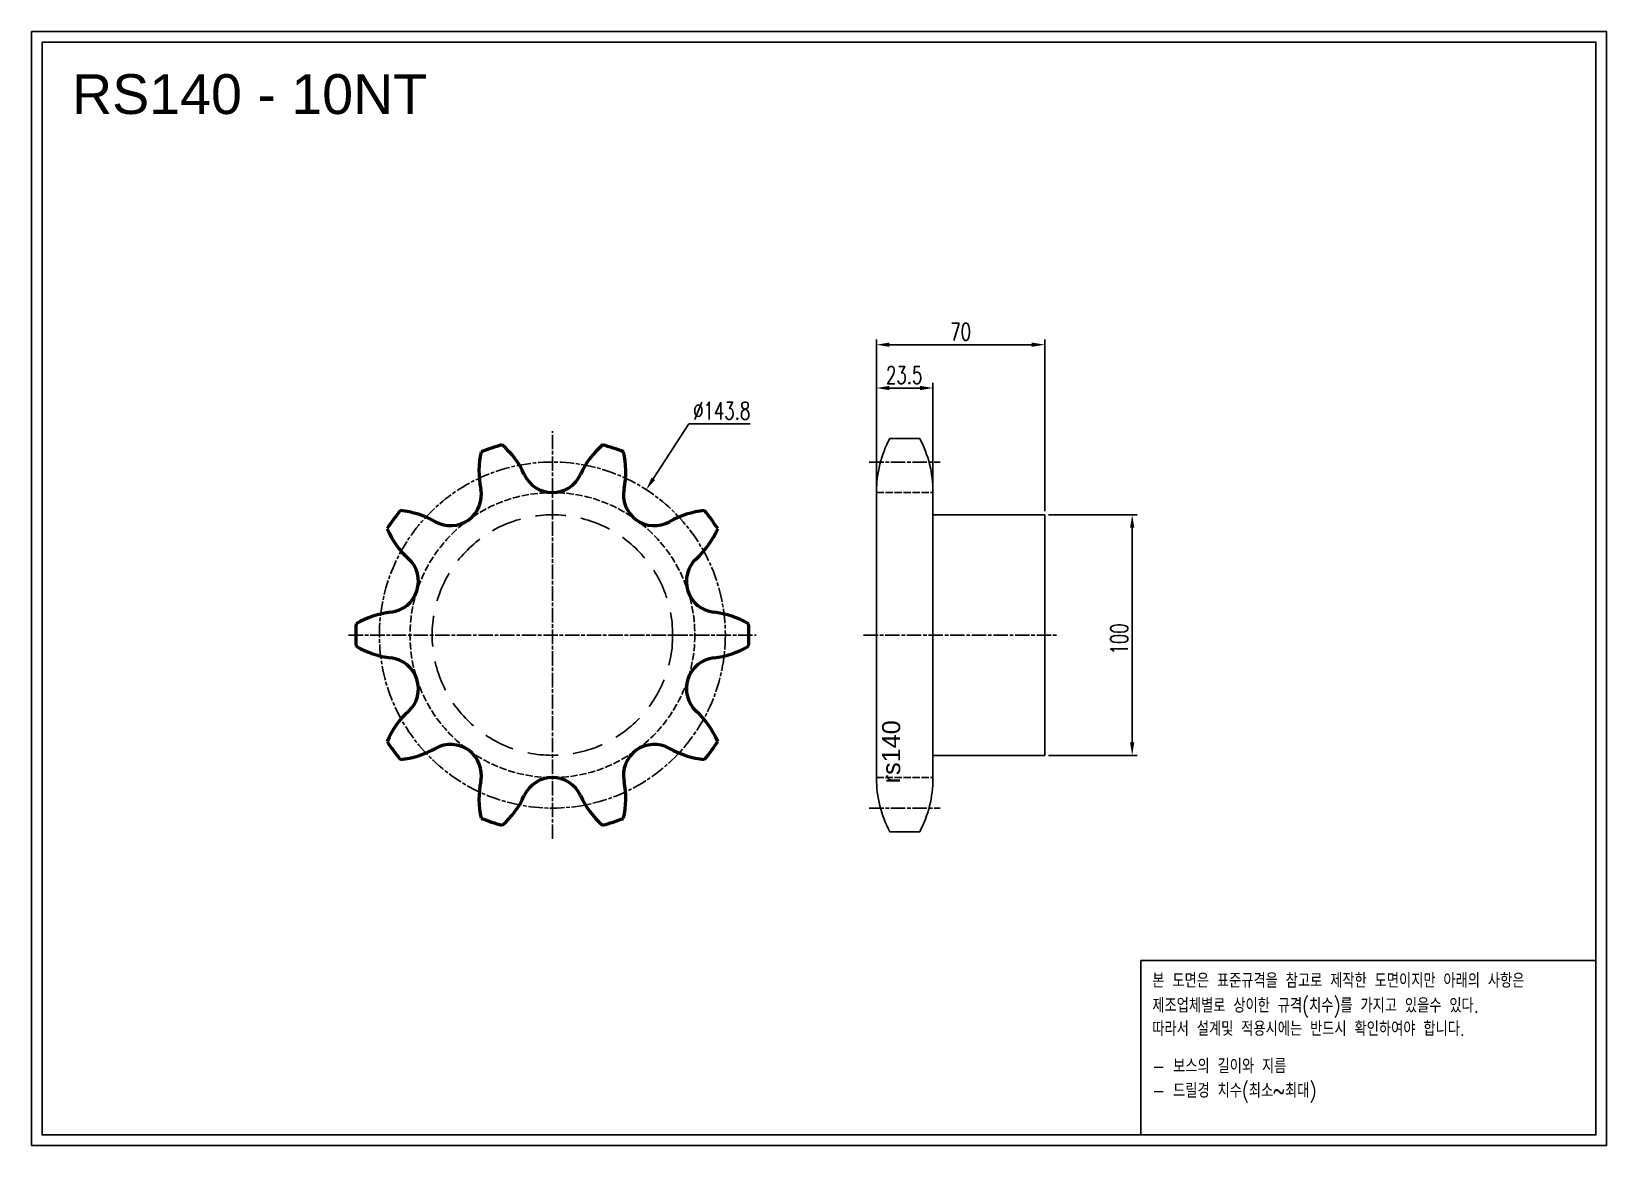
# Model space of a CAD drawing. Header units: millimetres. Extents: x -4233 to -3578, y 39694 to 40157.
import ezdxf

# ---------------------------------------------------------------- set-up
doc = ezdxf.new("R2010")
doc.units = ezdxf.units.MM
for name, pattern in [('AM_ISO02W050', [7.5, 6, -1.5]), ('AM_ISO02W050x2', [3.75, 3, -0.75]), ('AM_ISO08W050', [18, 12, -1.5, 3, -1.5]), ('AM_ISO08W050x2', [9, 6, -0.75, 1.5, -0.75]), ('HIDDEN', [9.525, 6.35, -3.175])]:
    doc.linetypes.add(name, pattern=pattern)
for name, color, linetype, lineweight in [('AM_0N', 7, 'Continuous', 50), ('AM_3N', 6, 'AM_ISO02W050', 25), ('AM_7', 4, 'AM_ISO08W050', 25), ('AM_7N', 4, 'AM_ISO08W050', 25)]:
    doc.layers.add(name, color=color, linetype=linetype, lineweight=lineweight)
doc.layers.add('HL', color=2, linetype='HIDDEN')
doc.layers.add('S-DIM', color=7, linetype='Continuous')
doc.styles.add('HAN', font='ROMANS.shx', dxfattribs={"width": 0.7, "bigfont": 'whgtxt.shx'})
doc.styles.add('HSG', font='SIMPLEX.shx', dxfattribs={"width": 0.7, "bigfont": 'HSG.shx'})
doc.styles.get("Standard").update_dxf_attribs({"font": 'arial.ttf'})
doc.dimstyles.new('APP16', dxfattribs={"dimscale": 3, "dimtxt": 2.4, "dimasz": 1.8, "dimexe": 0.7, "dimexo": 0.5, "dimgap": 0.6, "dimtad": 1, "dimtoh": 1, "dimdec": 1, "dimrnd": 0.01, "dimzin": 9, "dimdsep": 46, "dimtxsty": 'HSG', "dimcen": 0, "dimclrd": 1, "dimclre": 1, "dimclrt": 256, "dimazin": 2, "dimtp": 1, "dimtm": 1, "dimtfac": 0.5, "dimtdec": 1, "dimtofl": 0, "dimtmove": 0, "dimatfit": 3, "dimfxl": 0, "dimtvp": 1, "dimtolj": 2, "dimlwd": -1, "dimlwe": -1, "dimarcsym": 0})

# ---------------------------------------------------------------- blocks, each defined once
blk = doc.blocks.new('*D1')
at = {"layer": 'Defpoints', "color": 0, "transparency": 16777216}
for p in [(-3858.3, 40008.72), (-3881.8, 39965.57), (-3858.3, 39965.26)]:
    blk.add_point(p, dxfattribs=at)
at = {"layer": 'S-DIM', "color": 1, "transparency": 16777216}
for p, q in [((-3881.8, 39967.07), (-3881.8, 40010.82)), ((-3876.4, 40008.72), (-3863.7, 40008.72)), ((-3858.3, 39966.76), (-3858.3, 40010.82))]:
    blk.add_line(p, q, dxfattribs=at)
for points in [[(-3876.4, 40009.62), (-3876.4, 40007.82), (-3881.8, 40008.72)], [(-3863.7, 40009.62), (-3863.7, 40007.82), (-3858.3, 40008.72)]]:
    blk.add_solid(points, dxfattribs=at)
at = {"layer": 'S-DIM', "transparency": 16777216, "insert": (-3870.28, 40014.12), "char_height": 7.2, "attachment_point": 5, "style": 'HSG'}
blk.add_mtext('\\A2;23.5', dxfattribs=at)
blk = doc.blocks.new('*D2')
at = {"layer": 'Defpoints', "color": 0, "transparency": 16777216}
for p in [(-3811.8, 40026.72), (-3881.8, 39965.57), (-3811.8, 39956.03)]:
    blk.add_point(p, dxfattribs=at)
at = {"layer": 'S-DIM', "color": 1, "transparency": 16777216}
for p, q in [((-3881.8, 39967.07), (-3881.8, 40028.82)), ((-3876.4, 40026.72), (-3817.2, 40026.72)), ((-3811.8, 39957.53), (-3811.8, 40028.82))]:
    blk.add_line(p, q, dxfattribs=at)
for points in [[(-3876.4, 40027.62), (-3876.4, 40025.82), (-3881.8, 40026.72)], [(-3817.2, 40027.62), (-3817.2, 40025.82), (-3811.8, 40026.72)]]:
    blk.add_solid(points, dxfattribs=at)
at = {"layer": 'S-DIM', "transparency": 16777216, "insert": (-3846.8, 40032.12), "char_height": 7.2, "attachment_point": 5, "style": 'HSG'}
blk.add_mtext('\\A2;70', dxfattribs=at)
blk = doc.blocks.new('*D3')
at = {"layer": 'Defpoints', "color": 0, "transparency": 16777216}
for p in [(-3811.8, 39956.03), (-3811.8, 39856.03), (-3775.47, 39856.03)]:
    blk.add_point(p, dxfattribs=at)
at = {"layer": 'S-DIM', "color": 1, "transparency": 16777216}
for p, q in [((-3810.3, 39956.03), (-3773.37, 39956.03)), ((-3775.47, 39950.63), (-3775.47, 39861.43)), ((-3810.3, 39856.03), (-3773.37, 39856.03))]:
    blk.add_line(p, q, dxfattribs=at)
for points in [[(-3776.37, 39950.63), (-3774.57, 39950.63), (-3775.47, 39956.03)], [(-3776.37, 39861.43), (-3774.57, 39861.43), (-3775.47, 39856.03)]]:
    blk.add_solid(points, dxfattribs=at)
at = {"layer": 'S-DIM', "transparency": 16777216, "insert": (-3780.87, 39904.4), "char_height": 7.2, "attachment_point": 5, "rotation": 90, "style": 'HSG'}
blk.add_mtext('\\A2;100', dxfattribs=at)
blk = doc.blocks.new('*D4')
at = {"layer": 'Defpoints', "color": 0, "transparency": 16777216}
for p in [(-3977.53, 39966.45), (-4055.57, 39845.62)]:
    blk.add_point(p, dxfattribs=at)
at = {"layer": 'S-DIM', "color": 1, "transparency": 16777216}
for p, q in [((-3959.82, 39993.88), (-3974.6, 39970.99)), ((-3934.26, 39993.88), (-3959.82, 39993.88))]:
    blk.add_line(p, q, dxfattribs=at)
blk.add_solid([(-3975.36, 39971.47), (-3973.85, 39970.5), (-3977.53, 39966.45)], dxfattribs=at)
at = {"layer": 'S-DIM', "transparency": 16777216, "insert": (-3946.14, 39999.28), "char_height": 7.2, "attachment_point": 5, "style": 'HSG'}
blk.add_mtext('\\A2;∅143.8', dxfattribs=at)
blk = doc.blocks.new('notice1')
at = {"color": 4}
blk.add_lwpolyline([(-22142.12, 1735.9), (-22053.8, 1735.9), (-22053.8, 1702.07), (-22142.12, 1702.07)], close=True, dxfattribs=at)
at = {"color": 4, "style": 'HAN', "width": 0.8}
for s, p in [('본 도면은 표준규격을 참고로 제작한 도면이지만 아래의 사항은', (-22139.9, 1730.62)), ('제조업체별로 상이한 규격(치수)를 가지고 있을수 있다.', (-22139.9, 1725.78)), ('따라서 설계및 적용시에는 반드시 확인하여야 합니다.', (-22139.9, 1721.28)), ('- 보스의 길이와 지름', (-22139.9, 1714.03)), ('- 드릴경 치수(최소~최대)', (-22139.9, 1709.27))]:
    blk.add_text(s, height=2.7949, dxfattribs=at).set_placement(p)

msp = doc.modelspace()

# ---------------------------------------------------------------- linework, layer by layer
for p, q in [((-3876.26, 39987.77), (-3863.83, 39987.77)), ((-3881.8, 39965.57), (-3881.8, 39846.5)), ((-3858.3, 39965.57), (-3858.3, 39846.5)), ((-3876.26, 39824.3), (-3863.83, 39824.3))]:
    msp.add_line(p, q)
for points in [[(-4233.14, 40156.91), (-3578.25, 40156.91), (-3578.25, 39693.86), (-4233.14, 39693.86)], [(-4228.73, 40152.5), (-3582.66, 40152.5), (-3582.66, 39698.27), (-4228.73, 39698.27)]]:
    msp.add_lwpolyline(points, close=True)
msp.add_lwpolyline([(-3858.3, 39956.03), (-3811.8, 39956.03), (-3811.8, 39856.03), (-3858.3, 39856.03)])
for centre, start, end in [((-3834.5, 39965.57), 152.00824, 180), ((-3905.6, 39965.57), 0, 27.99176), ((-3834.5, 39846.5), 180, 207.99176), ((-3905.6, 39846.5), 332.00824, 0)]:
    msp.add_arc(centre, 47.3, start, end)
at = {"layer": 'AM_0N'}
for centre, radius, start, end in [((-4010.49, 39974.17), 36.58, 167.29622, 191.5), ((-4016.55, 39906.03), 81.74, 104.75445, 111.24555), ((-4061.51, 39957.6), 36.58, 24.5, 48.70378), ((-3971.6, 39957.6), 36.58, 131.29622, 155.5), ((-4016.55, 39906.03), 81.74, 68.75445, 75.24555), ((-4022.62, 39974.17), 36.58, 348.5, 12.70378), ((-4016.55, 39978.08), 12.83, 204.5, 335.5), ((-4058.9, 39964.32), 12.83, 240.5, 11.5), ((-3974.2, 39964.32), 12.83, 168.5, 299.5), ((-4016.55, 39906.03), 81.74, 140.75445, 147.24555), ((-4083.23, 39921.32), 36.58, 60.5, 84.70378), ((-3949.88, 39921.32), 36.58, 95.29622, 119.5), ((-4016.55, 39906.03), 81.74, 32.75445, 39.24555), ((-4051.7, 39964.72), 36.58, 203.29622, 227.5), ((-3981.41, 39964.72), 36.58, 312.5, 336.70378), ((-4085.08, 39928.3), 12.83, 276.5, 47.5), ((-3948.03, 39928.3), 12.83, 132.5, 263.5), ((-4079.48, 39879.21), 36.58, 96.5, 120.70378), ((-3953.62, 39879.21), 36.58, 59.29622, 83.5), ((-4016.55, 39906.03), 81.74, 176.75445, 183.24555), ((-4016.55, 39906.03), 81.74, 356.75445, 3.24555), ((-4079.48, 39932.86), 36.58, 239.29622, 263.5), ((-4085.08, 39883.77), 12.83, 312.5, 83.5), ((-3948.03, 39883.77), 12.83, 96.5, 227.5), ((-3953.62, 39932.86), 36.58, 276.5, 300.70378), ((-4051.7, 39847.35), 36.58, 132.5, 156.70378), ((-3981.41, 39847.35), 36.58, 23.29622, 47.5), ((-4016.55, 39906.03), 81.74, 212.75445, 219.24555), ((-4083.23, 39890.74), 36.58, 275.29622, 299.5), ((-4058.9, 39847.75), 12.83, 348.5, 119.5), ((-3974.2, 39847.75), 12.83, 60.5, 191.5), ((-3949.88, 39890.74), 36.58, 240.5, 264.70378), ((-4016.55, 39906.03), 81.74, 320.75445, 327.24555), ((-4010.49, 39837.9), 36.58, 168.5, 192.70378), ((-4016.55, 39833.99), 12.83, 24.5, 155.5), ((-4022.62, 39837.9), 36.58, 347.29622, 11.5), ((-4061.51, 39854.47), 36.58, 311.29622, 335.5), ((-3971.6, 39854.47), 36.58, 204.5, 228.70378), ((-4016.55, 39906.03), 81.74, 248.75445, 255.24555), ((-4016.55, 39906.03), 81.74, 284.75445, 291.24555)]:
    msp.add_arc(centre, radius, start, end, dxfattribs=at)
at = {"layer": 'AM_3N', "linetype": 'AM_ISO02W050x2'}
for p, q in [((-3881.8, 39965.26), (-3858.3, 39965.26)), ((-3881.8, 39846.81), (-3858.3, 39846.81))]:
    msp.add_line(p, q, dxfattribs=at)
msp.add_circle((-4016.55, 39906.03), 59.22, dxfattribs=at)
at = {"layer": 'AM_7', "linetype": 'AM_ISO08W050x2'}
for p, q in [((-3884.8, 39977.96), (-3855.3, 39977.96)), ((-3884.8, 39834.11), (-3855.3, 39834.11))]:
    msp.add_line(p, q, dxfattribs=at)
msp.add_circle((-4016.55, 39906.03), 71.92, dxfattribs=at)
at = {"layer": 'AM_7N', "linetype": 'AM_ISO08W050x2'}
for p, q in [((-4016.55, 39821.3), (-4016.55, 39990.77)), ((-4101.29, 39906.03), (-3931.82, 39906.03)), ((-3887.16, 39906.03), (-3806.74, 39906.03))]:
    msp.add_line(p, q, dxfattribs=at)
at = {"layer": 'HL', "ltscale": 2}
msp.add_circle((-4016.55, 39906.03), 50, dxfattribs=at)

# ---------------------------------------------------------------- block references
at = {"xscale": 2.14200397168902, "yscale": 2.14200397168902, "zscale": 2.14200397168902}
msp.add_blockref('notice1', (43656.66, 36052.43), dxfattribs=at)

# ---------------------------------------------------------------- texts
msp.add_text('RS140 - 10NT', height=16.5375).set_placement((-4216.27, 40122.62))
msp.add_text('rs140', height=7.5, rotation=90).set_placement((-3871.95, 39844.4))

# ---------------------------------------------------------------- dimensions: what is measured, and where the dimension line sits
at = {"layer": 'S-DIM'}
dim = msp.add_linear_dim(base=(-3811.8, 40026.72), p1=(-3881.8, 39965.57), p2=(-3811.8, 39956.03), dimstyle='APP16', dxfattribs=at)
dim.commit()
dim.dimension.update_dxf_attribs({"geometry": '*D2', "text_midpoint": (-3846.8, 40032.12)})
dim = msp.add_linear_dim(base=(-3858.3, 40008.72), p1=(-3881.8, 39965.57), p2=(-3858.3, 39965.26), dimstyle='APP16', dxfattribs=at)
dim.commit()
dim.dimension.update_dxf_attribs({"geometry": '*D1', "text_midpoint": (-3870.28, 40008.72), "dimtype": 128})
dim = msp.add_diameter_dim_2p(p1=(-4055.57, 39845.62), p2=(-3977.53, 39966.45), dimstyle='APP16', dxfattribs=at)
dim.commit()
dim.dimension.update_dxf_attribs({"geometry": '*D4', "text_midpoint": (-3946.14, 39993.88), "dimtype": 131})
dim = msp.add_linear_dim(base=(-3775.47, 39856.03), p1=(-3811.8, 39956.03), p2=(-3811.8, 39856.03), angle=90, dimstyle='APP16', dxfattribs=at)
dim.commit()
dim.dimension.update_dxf_attribs({"geometry": '*D3', "text_midpoint": (-3775.47, 39904.4), "dimtype": 128})

doc.saveas('drawing.dxf')
